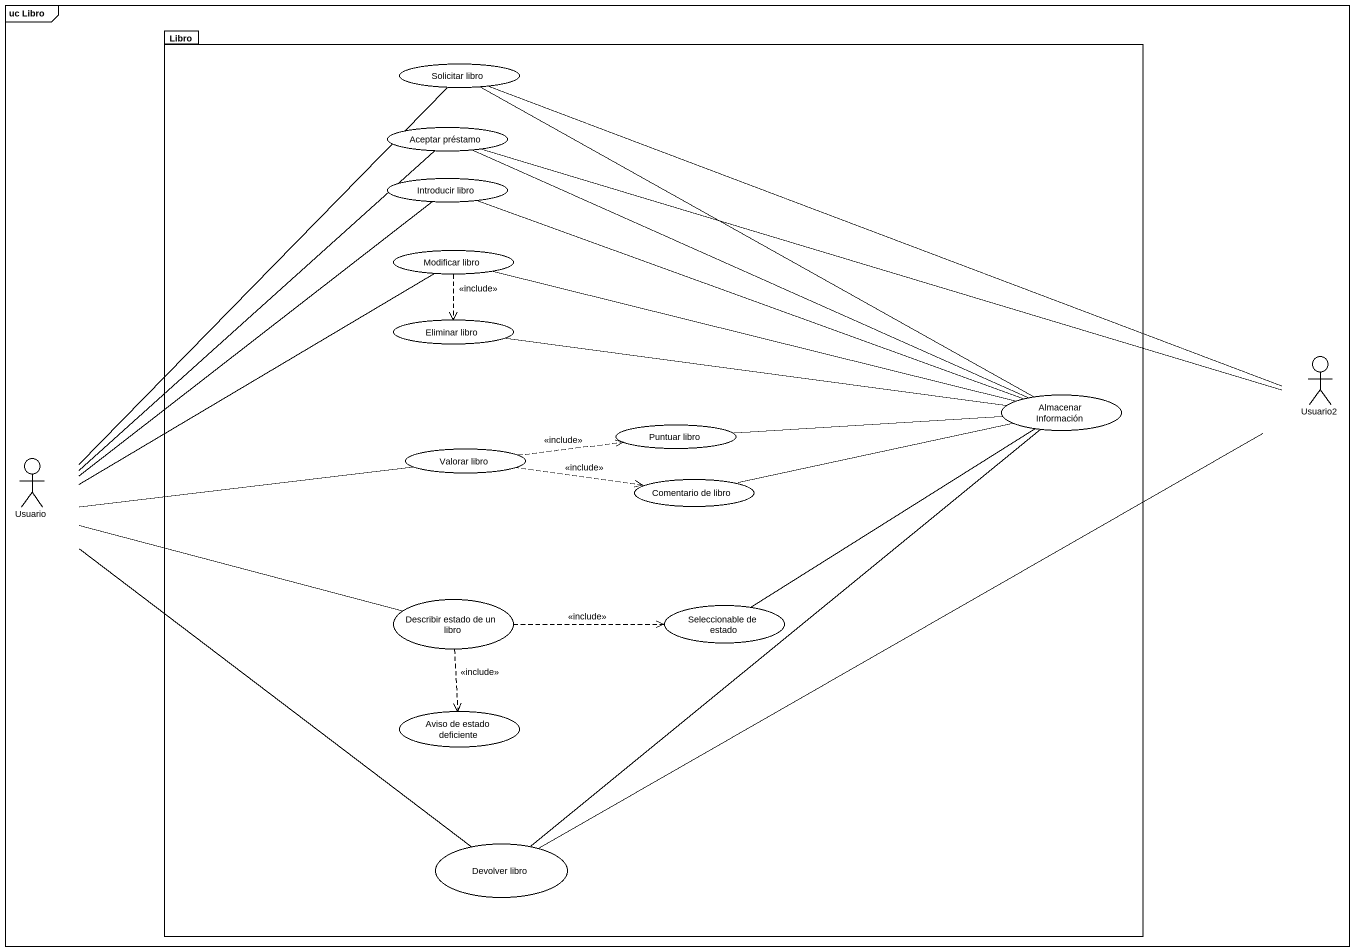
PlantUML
@startuml
mainframe uc Libro
package Libro {
  usecase "Solicitar libro" as Solicitar_libro
  usecase "Aceptar préstamo" as Aceptar_préstamo
  usecase "Introducir libro" as Introducir_libro
  usecase "Modificar libro" as Modificar_libro
  usecase "Eliminar libro" as Eliminar_libro
  usecase "Almacenar Información" as Almacenar_Información
  usecase "Puntuar libro" as Puntuar_libro
  usecase "Valorar libro" as Valorar_libro
  usecase "Comentario de libro" as Comentario_de_libro
  usecase "Describir estado de un libro" as Describir_estado_de_un_libro
  usecase "Seleccionable de estado" as Seleccionable_de_estado
  usecase "Aviso de estado deficiente" as Aviso_de_estado_deficiente
  usecase "Devolver libro" as Devolver_libro
}
actor Usuario2
actor Usuario
Solicitar_libro -right- Almacenar_Información
Aceptar_préstamo -right- Usuario2
Aceptar_préstamo -right- Almacenar_Información
Introducir_libro -right- Almacenar_Información
Modificar_libro ..> Eliminar_libro : <<include>>
Modificar_libro -right- Almacenar_Información
Eliminar_libro -right- Almacenar_Información
Usuario2 -left- Solicitar_libro
Almacenar_Información -- Devolver_libro
Puntuar_libro -right- Almacenar_Información
Usuario -up- Solicitar_libro
Usuario -up- Aceptar_préstamo
Usuario -up- Introducir_libro
Usuario -right- Modificar_libro
Usuario -right- Valorar_libro
Usuario -right- Describir_estado_de_un_libro
Usuario -- Devolver_libro
Valorar_libro .right.> Puntuar_libro : <<include>>
Valorar_libro .right.> Comentario_de_libro : <<include>>
Comentario_de_libro -right- Almacenar_Información
Describir_estado_de_un_libro .right.> Seleccionable_de_estado : <<include>>
Describir_estado_de_un_libro ..> Aviso_de_estado_deficiente : <<include>>
Seleccionable_de_estado -up- Almacenar_Información
Devolver_libro -right- Usuario2
@enduml
